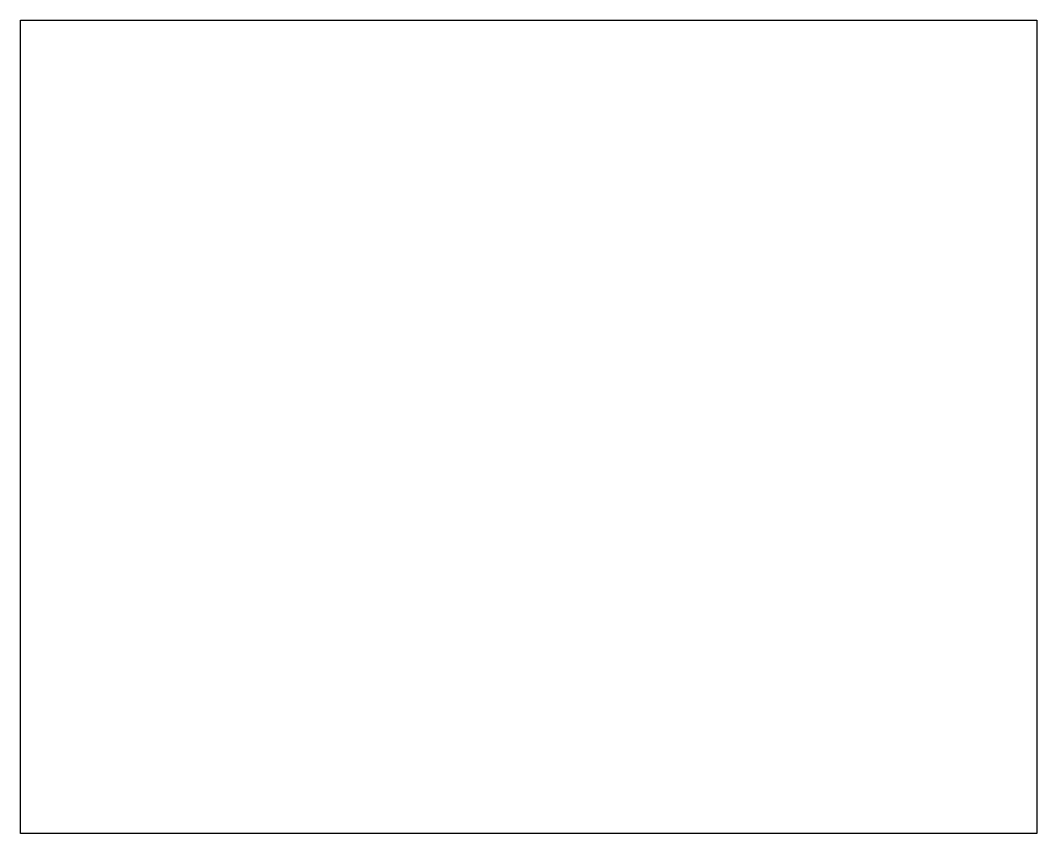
# Model space of a CAD drawing. Header units: millimetres. Extents: x 999 to 12819, y 742 to 10198.
import ezdxf

# ---------------------------------------------------------------- set-up
doc = ezdxf.new("R2010")
doc.units = ezdxf.units.MM
picture_1 = doc.add_image_def('image1.png', size_in_pixel=(1280, 1024))

msp = doc.modelspace()

# ---------------------------------------------------------------- pictures from other files: only their frames are drawn
image = msp.add_image(picture_1, insert=(999, 742), size_in_units=(11820, 9456))
image.dxf.flags = 7

doc.saveas('drawing.dxf')
